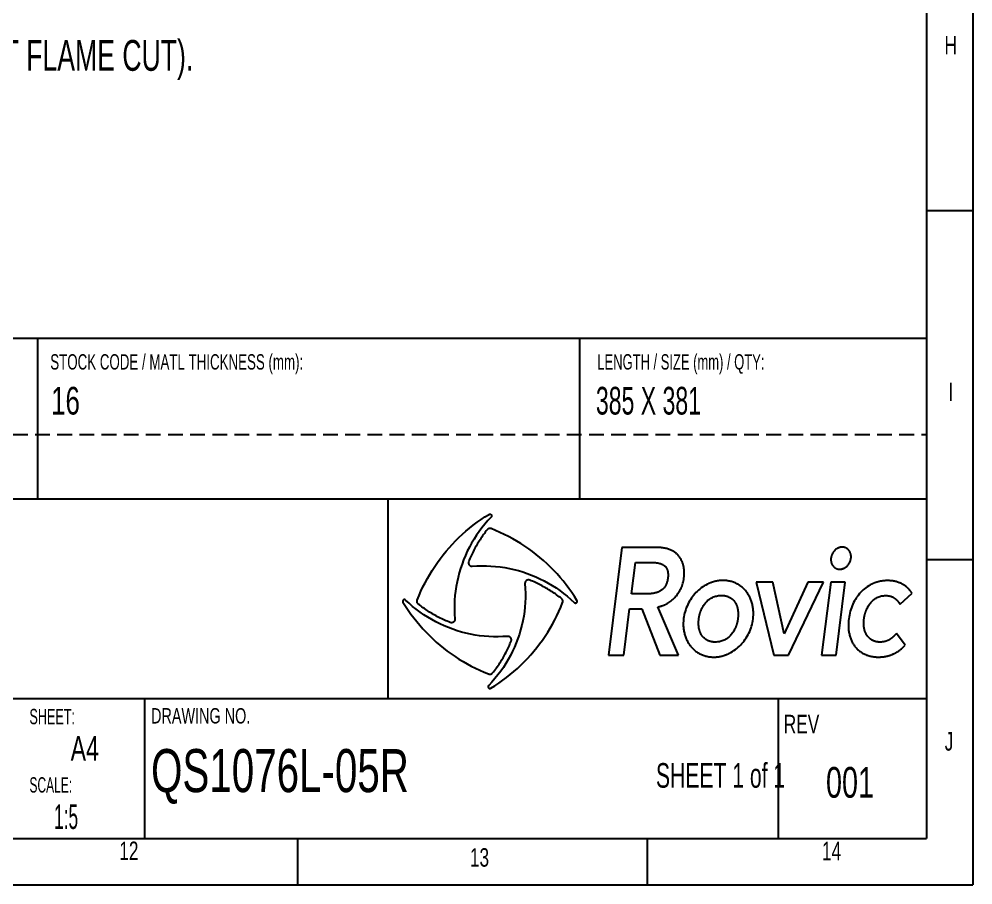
# Model space of a CAD drawing. Extents: x 10 to 2090, y 10 to 1486.
# Drawn here: x 1680.3 to 2090.3, y 10.1 to 382.4 of the extents above; entities that cross this region are included whole.
import ezdxf
from ezdxf.enums import TextEntityAlignment as Align

# ---------------------------------------------------------------- set-up
doc = ezdxf.new("R2010")
doc.units = 0
doc.header["$LTSCALE"] = 5
doc.linetypes.add('HIDDEN', pattern=[1.905, 1.27, -0.635])
doc.layers.get('0').update_dxf_attribs({"linetype": 'CONTINUOUS'})
doc.layers.add('CK_LEVEL_255', color=7, linetype='CONTINUOUS')
doc.layers.add('COMPONENTS', color=7, linetype='CONTINUOUS')

# ---------------------------------------------------------------- blocks, each defined once
blk = doc.blocks.new('BLOCK17')
at = {"layer": 'CK_LEVEL_255'}
for p, q in [((94.33, 60.73), (88.51, 14.34)), ((109.03, 60.73), (94.33, 60.73)), ((188.97, 60.86), (188.87, 60.86)), ((98.38, 40.76), (100.08, 54.29)), ((100.08, 54.29), (106.81, 54.29)), ((192.76, 55.96), (192.76, 56.04)), ((159.11, 45.75), (152.07, 45.75)), ((152.07, 45.75), (159.55, 14.34)), ((164.06, 23.63), (159.11, 45.75)), ((174.24, 45.75), (164.06, 23.63)), ((165.96, 14.34), (180.9, 45.75)), ((180.9, 45.75), (174.24, 45.75)), ((184.06, 45.75), (180.12, 14.34)), ((190.27, 45.75), (184.06, 45.75)), ((186.33, 14.34), (190.27, 45.75)), ((213.84, 36.36), (219.01, 41.04)), ((219.01, 41.04), (218.69, 41.5)), ((104.98, 40.76), (98.38, 40.76)), ((138.07, 40.02), (138.19, 40.01)), ((95.07, 14.34), (97.57, 34.31)), ((97.57, 34.31), (102.86, 34.31)), ((102.86, 34.31), (110.64, 14.34)), ((118.67, 14.34), (109.73, 35.13)), ((213.5, 36.84), (213.84, 36.36)), ((127.37, 29.99), (127.37, 30.01)), ((144.14, 30.09), (144.09, 29.72)), ((208.91, 20.85), (208.84, 20.81)), ((212.28, 23.71), (211.85, 23.23)), ((216.09, 18.75), (212.28, 23.71)), ((133.46, 20.06), (133.32, 20.08)), ((215.78, 18.42), (216.09, 18.75)), ((88.51, 14.34), (95.07, 14.34)), ((110.64, 14.34), (118.67, 14.34)), ((159.55, 14.34), (165.96, 14.34)), ((180.12, 14.34), (186.33, 14.34))]:
    blk.add_line(p, q, dxfattribs=at)
for points in [[(22.4, 29.27), (22.36, 29.17), (22.31, 29.08), (22.26, 29), (22.2, 28.92), (22.14, 28.84), (22.07, 28.77), (22, 28.7), (21.93, 28.64), (21.85, 28.58), (21.77, 28.53), (21.68, 28.49), (21.6, 28.45), (21.51, 28.41), (21.42, 28.38), (21.32, 28.36), (21.23, 28.34), (21.13, 28.33), (21.04, 28.32), (20.94, 28.33), (20.84, 28.33), (20.74, 28.35), (20.64, 28.37), (20.55, 28.4), (20.45, 28.43), (19.84, 28.68), (19.23, 28.94), (18.62, 29.2), (18.02, 29.47), (17.42, 29.75), (16.82, 30.04), (16.23, 30.33), (15.64, 30.63), (15.06, 30.94), (14.47, 31.25), (13.9, 31.57), (13.32, 31.9), (12.76, 32.24), (12.19, 32.58), (11.63, 32.93), (11.07, 33.28), (10.52, 33.65), (9.97, 34.02), (9.43, 34.39), (8.89, 34.78), (8.36, 35.17), (7.83, 35.56), (7.3, 35.97), (6.78, 36.38), (6.72, 36.43), (6.66, 36.48), (6.61, 36.54), (6.56, 36.6), (6.51, 36.66), (6.46, 36.73), (6.42, 36.8), (6.38, 36.87), (6.35, 36.94), (6.32, 37.01), (6.29, 37.08), (6.27, 37.16), (6.25, 37.23), (6.24, 37.31), (6.23, 37.39), (6.22, 37.47), (6.22, 37.54), (6.22, 37.62), (6.23, 37.7), (6.24, 37.78), (6.25, 37.86), (6.27, 37.94), (6.3, 38.01), (6.32, 38.09), (7.09, 40), (7.91, 41.87), (8.78, 43.73), (9.7, 45.55), (10.67, 47.35), (11.68, 49.11), (12.75, 50.85), (13.85, 52.56), (15, 54.23), (16.2, 55.87), (17.44, 57.48), (18.72, 59.05), (20.04, 60.59), (21.41, 62.09), (22.81, 63.56), (24.26, 64.99), (25.75, 66.37), (27.27, 67.72), (28.83, 69.03), (30.43, 70.3), (32.06, 71.52), (33.73, 72.71), (35.44, 73.84), (37.18, 74.94)], [(37.18, 74.94), (37.21, 74.96), (37.25, 74.98), (37.29, 74.99), (37.33, 75.01), (37.37, 75.02), (37.41, 75.03), (37.45, 75.04), (37.49, 75.04), (37.53, 75.05), (37.57, 75.05), (37.61, 75.05), (37.65, 75.04), (37.69, 75.04), (37.73, 75.03), (37.77, 75.02), (37.81, 75.01), (37.85, 74.99), (37.88, 74.98), (37.92, 74.96), (37.96, 74.94), (37.99, 74.92), (38.03, 74.89), (38.06, 74.87), (38.09, 74.84), (38.13, 74.8), (38.16, 74.76), (38.19, 74.72), (38.21, 74.68), (38.24, 74.64), (38.26, 74.59), (38.28, 74.55), (38.29, 74.5), (38.3, 74.45), (38.31, 74.41), (38.32, 74.36), (38.32, 74.31), (38.32, 74.26), (38.31, 74.21), (38.31, 74.17), (38.3, 74.12), (38.28, 74.07), (38.27, 74.03), (38.25, 73.98), (38.23, 73.94), (38.2, 73.9), (38.17, 73.85), (38.14, 73.81), (38.11, 73.78), (36.73, 72.29), (35.4, 70.77), (34.14, 69.21), (32.94, 67.6), (31.8, 65.96), (30.72, 64.28), (29.7, 62.57), (28.74, 60.82), (27.85, 59.05), (27.02, 57.24), (26.26, 55.41), (25.56, 53.55), (24.93, 51.67), (24.36, 49.77), (23.86, 47.85), (23.43, 45.91), (23.07, 43.95), (22.78, 41.98), (22.55, 40), (22.4, 38), (22.32, 36), (22.3, 33.99), (22.37, 31.97), (22.5, 29.95), (22.5, 29.92), (22.5, 29.89), (22.51, 29.86), (22.51, 29.83), (22.51, 29.81), (22.5, 29.78), (22.5, 29.75), (22.5, 29.72), (22.5, 29.69), (22.5, 29.66), (22.49, 29.63), (22.49, 29.6), (22.48, 29.57), (22.48, 29.55), (22.47, 29.52), (22.47, 29.49), (22.46, 29.46), (22.45, 29.43), (22.45, 29.41), (22.44, 29.38), (22.43, 29.35), (22.42, 29.32), (22.41, 29.3), (22.4, 29.27)], [(74.96, 37.94), (73.87, 39.68), (72.73, 41.38), (71.55, 43.05), (70.32, 44.69), (69.05, 46.29), (67.74, 47.85), (66.4, 49.37), (65.01, 50.86), (63.58, 52.3), (62.11, 53.71), (60.61, 55.07), (59.07, 56.4), (57.5, 57.68), (55.89, 58.92), (54.25, 60.11), (52.58, 61.26), (50.87, 62.37), (49.13, 63.43), (47.37, 64.44), (45.57, 65.41), (43.75, 66.33), (41.89, 67.2), (40.02, 68.02), (38.11, 68.79), (38.04, 68.82), (37.96, 68.84), (37.88, 68.86), (37.8, 68.88), (37.72, 68.89), (37.64, 68.89), (37.56, 68.89), (37.49, 68.89), (37.41, 68.89), (37.33, 68.88), (37.25, 68.86), (37.18, 68.84), (37.1, 68.82), (37.03, 68.79), (36.96, 68.76), (36.89, 68.73), (36.82, 68.69), (36.75, 68.65), (36.69, 68.61), (36.62, 68.56), (36.56, 68.51), (36.5, 68.45), (36.45, 68.39), (36.4, 68.33), (35.99, 67.81), (35.58, 67.29), (35.19, 66.76), (34.8, 66.22), (34.41, 65.68), (34.04, 65.14), (33.67, 64.59), (33.3, 64.04), (32.95, 63.48), (32.6, 62.92), (32.26, 62.36), (31.92, 61.79), (31.59, 61.22), (31.27, 60.64), (30.96, 60.06), (30.65, 59.48), (30.35, 58.89), (30.06, 58.29), (29.77, 57.7), (29.49, 57.1), (29.22, 56.5), (28.96, 55.89), (28.7, 55.28), (28.45, 54.67), (28.42, 54.57), (28.39, 54.47), (28.37, 54.37), (28.35, 54.28), (28.35, 54.18), (28.34, 54.08), (28.35, 53.98), (28.36, 53.89), (28.38, 53.79), (28.4, 53.7), (28.43, 53.61), (28.47, 53.52), (28.51, 53.43), (28.55, 53.35), (28.61, 53.27), (28.66, 53.19), (28.72, 53.11), (28.79, 53.04), (28.86, 52.98), (28.94, 52.91), (29.02, 52.86), (29.11, 52.8), (29.19, 52.76), (29.29, 52.72)], [(111.53, 60.58), (111.43, 60.59), (111.34, 60.6), (111.24, 60.62), (111.13, 60.63), (111.03, 60.64), (110.93, 60.65), (110.83, 60.65), (110.73, 60.66), (110.62, 60.67), (110.52, 60.68), (110.42, 60.69), (110.31, 60.69), (110.21, 60.7), (110.1, 60.7), (110, 60.71), (109.89, 60.71), (109.78, 60.72), (109.68, 60.72), (109.57, 60.72), (109.46, 60.72), (109.36, 60.73), (109.25, 60.73), (109.14, 60.73), (109.03, 60.73)], [(119.09, 56.61), (118.88, 56.88), (118.66, 57.14), (118.44, 57.4), (118.2, 57.64), (117.96, 57.88), (117.7, 58.1), (117.44, 58.32), (117.16, 58.53), (116.88, 58.73), (116.59, 58.91), (116.29, 59.09), (115.98, 59.26), (115.66, 59.43), (115.33, 59.58), (114.99, 59.72), (114.64, 59.85), (114.28, 59.98), (113.92, 60.09), (113.54, 60.2), (113.16, 60.29), (112.77, 60.38), (112.36, 60.46), (111.95, 60.52), (111.53, 60.58)], [(187.06, 60.37), (186.87, 60.27), (186.69, 60.16), (186.51, 60.04), (186.33, 59.91), (186.16, 59.77), (185.99, 59.63), (185.83, 59.48), (185.68, 59.32), (185.53, 59.16), (185.39, 58.99), (185.25, 58.81), (185.12, 58.63), (185, 58.45), (184.88, 58.26), (184.78, 58.06), (184.67, 57.86), (184.58, 57.66), (184.5, 57.45), (184.42, 57.25), (184.35, 57.03), (184.29, 56.82), (184.24, 56.6), (184.2, 56.39), (184.17, 56.17)], [(187.99, 60.73), (187.95, 60.72), (187.91, 60.71), (187.87, 60.7), (187.83, 60.68), (187.79, 60.67), (187.76, 60.66), (187.72, 60.65), (187.68, 60.63), (187.64, 60.62), (187.6, 60.61), (187.56, 60.59), (187.52, 60.58), (187.48, 60.56), (187.45, 60.55), (187.41, 60.53), (187.37, 60.52), (187.33, 60.5), (187.29, 60.48), (187.25, 60.47), (187.22, 60.45), (187.18, 60.43), (187.14, 60.41), (187.1, 60.39), (187.06, 60.37)], [(188.87, 60.86), (188.84, 60.86), (188.8, 60.85), (188.76, 60.85), (188.73, 60.85), (188.69, 60.85), (188.65, 60.84), (188.62, 60.84), (188.58, 60.84), (188.54, 60.83), (188.5, 60.83), (188.47, 60.82), (188.43, 60.82), (188.39, 60.81), (188.36, 60.81), (188.32, 60.8), (188.28, 60.79), (188.25, 60.79), (188.21, 60.78), (188.17, 60.77), (188.14, 60.76), (188.1, 60.76), (188.06, 60.75), (188.03, 60.74), (187.99, 60.73)], [(189.46, 60.83), (189.44, 60.83), (189.42, 60.83), (189.4, 60.84), (189.38, 60.84), (189.36, 60.84), (189.34, 60.84), (189.32, 60.84), (189.3, 60.85), (189.28, 60.85), (189.26, 60.85), (189.24, 60.85), (189.22, 60.85), (189.2, 60.85), (189.18, 60.85), (189.16, 60.85), (189.14, 60.86), (189.12, 60.86), (189.1, 60.86), (189.08, 60.86), (189.06, 60.86), (189.04, 60.86), (189.02, 60.86), (188.99, 60.86), (188.97, 60.86)], [(191.88, 59.45), (191.8, 59.54), (191.72, 59.64), (191.64, 59.72), (191.55, 59.81), (191.47, 59.89), (191.38, 59.97), (191.28, 60.05), (191.19, 60.12), (191.09, 60.19), (191, 60.26), (190.9, 60.32), (190.79, 60.38), (190.69, 60.44), (190.59, 60.49), (190.48, 60.54), (190.37, 60.59), (190.26, 60.63), (190.15, 60.67), (190.04, 60.71), (189.92, 60.74), (189.81, 60.77), (189.69, 60.79), (189.58, 60.81), (189.46, 60.83)], [(192.8, 56.67), (192.8, 56.8), (192.8, 56.93), (192.79, 57.06), (192.78, 57.19), (192.76, 57.31), (192.74, 57.44), (192.72, 57.56), (192.7, 57.69), (192.67, 57.81), (192.64, 57.93), (192.6, 58.05), (192.57, 58.17), (192.52, 58.28), (192.48, 58.4), (192.43, 58.51), (192.38, 58.62), (192.33, 58.73), (192.27, 58.84), (192.22, 58.95), (192.15, 59.05), (192.09, 59.16), (192.02, 59.26), (191.95, 59.35), (191.88, 59.45)], [(106.81, 54.29), (107.12, 54.29), (107.43, 54.28), (107.72, 54.27), (108.01, 54.25), (108.29, 54.24), (108.56, 54.21), (108.83, 54.18), (109.09, 54.15), (109.34, 54.12), (109.59, 54.07), (109.82, 54.03), (110.06, 53.98), (110.28, 53.93), (110.5, 53.87), (110.71, 53.81), (110.91, 53.74), (111.11, 53.67), (111.3, 53.59), (111.49, 53.51), (111.66, 53.43), (111.83, 53.34), (112, 53.24), (112.16, 53.14), (112.31, 53.04)], [(121.08, 49.71), (121.08, 50.05), (121.07, 50.39), (121.05, 50.73), (121.03, 51.06), (121, 51.38), (120.96, 51.7), (120.91, 52.02), (120.86, 52.33), (120.8, 52.63), (120.74, 52.93), (120.66, 53.23), (120.58, 53.52), (120.5, 53.81), (120.4, 54.09), (120.3, 54.36), (120.19, 54.63), (120.08, 54.9), (119.96, 55.16), (119.83, 55.41), (119.7, 55.66), (119.55, 55.91), (119.41, 56.15), (119.25, 56.38), (119.09, 56.61)], [(184.17, 56.17), (184.16, 56.14), (184.16, 56.11), (184.16, 56.08), (184.16, 56.06), (184.15, 56.03), (184.15, 56), (184.15, 55.97), (184.15, 55.95), (184.14, 55.92), (184.14, 55.89), (184.14, 55.87), (184.14, 55.84), (184.14, 55.81), (184.13, 55.79), (184.13, 55.76), (184.13, 55.73), (184.13, 55.71), (184.13, 55.68), (184.13, 55.66), (184.13, 55.63), (184.13, 55.6), (184.13, 55.58), (184.13, 55.55), (184.13, 55.53)], [(184.13, 55.53), (184.13, 55.4), (184.13, 55.27), (184.14, 55.14), (184.15, 55.02), (184.17, 54.89), (184.19, 54.76), (184.21, 54.64), (184.23, 54.52), (184.26, 54.4), (184.29, 54.27), (184.33, 54.15), (184.37, 54.04), (184.41, 53.92), (184.45, 53.8), (184.5, 53.69), (184.55, 53.58), (184.6, 53.47), (184.66, 53.36), (184.72, 53.25), (184.78, 53.15), (184.84, 53.05), (184.91, 52.95), (184.98, 52.85), (185.05, 52.75)], [(189.87, 51.83), (190.06, 51.93), (190.24, 52.05), (190.42, 52.16), (190.59, 52.29), (190.76, 52.42), (190.93, 52.56), (191.08, 52.71), (191.24, 52.87), (191.38, 53.03), (191.53, 53.19), (191.66, 53.36), (191.79, 53.54), (191.91, 53.72), (192.03, 53.91), (192.13, 54.1), (192.24, 54.29), (192.33, 54.49), (192.41, 54.69), (192.49, 54.9), (192.56, 55.11), (192.62, 55.32), (192.68, 55.53), (192.72, 55.74), (192.76, 55.96)], [(192.76, 56.04), (192.77, 56.06), (192.77, 56.09), (192.77, 56.11), (192.78, 56.14), (192.78, 56.17), (192.78, 56.19), (192.78, 56.22), (192.79, 56.25), (192.79, 56.27), (192.79, 56.3), (192.79, 56.33), (192.79, 56.35), (192.8, 56.38), (192.8, 56.41), (192.8, 56.43), (192.8, 56.46), (192.8, 56.49), (192.8, 56.51), (192.8, 56.54), (192.8, 56.57), (192.8, 56.59), (192.8, 56.62), (192.8, 56.65), (192.8, 56.67)], [(29.29, 52.72), (29.32, 52.71), (29.34, 52.7), (29.37, 52.69), (29.4, 52.68), (29.43, 52.67), (29.45, 52.66), (29.48, 52.65), (29.51, 52.65), (29.54, 52.64), (29.57, 52.64), (29.6, 52.63), (29.62, 52.63), (29.65, 52.62), (29.68, 52.62), (29.71, 52.62), (29.74, 52.61), (29.77, 52.61), (29.8, 52.61), (29.83, 52.61), (29.85, 52.61), (29.88, 52.61), (29.91, 52.61), (29.94, 52.61), (29.97, 52.62), (31.99, 52.75), (34.01, 52.81), (36.02, 52.8), (38.02, 52.72), (40.02, 52.56), (42, 52.34), (43.97, 52.05), (45.93, 51.68), (47.87, 51.25), (49.79, 50.75), (51.69, 50.19), (53.57, 49.55), (55.43, 48.86), (57.26, 48.09), (59.07, 47.26), (60.84, 46.37), (62.59, 45.42), (64.3, 44.4), (65.98, 43.32), (67.62, 42.18), (69.23, 40.97), (70.79, 39.71), (72.32, 38.39), (73.8, 37.01), (73.84, 36.97), (73.87, 36.94), (73.92, 36.91), (73.96, 36.89), (74, 36.87), (74.05, 36.85), (74.09, 36.83), (74.14, 36.82), (74.19, 36.81), (74.24, 36.8), (74.28, 36.8), (74.33, 36.8), (74.38, 36.8), (74.43, 36.81), (74.47, 36.81), (74.52, 36.83), (74.57, 36.84), (74.61, 36.86), (74.66, 36.88), (74.7, 36.9), (74.74, 36.93), (74.78, 36.96), (74.82, 36.99), (74.86, 37.03), (74.89, 37.06), (74.91, 37.09), (74.94, 37.12), (74.96, 37.16), (74.98, 37.19), (75, 37.23), (75.01, 37.27), (75.03, 37.31), (75.04, 37.35), (75.05, 37.38), (75.06, 37.42), (75.06, 37.46), (75.07, 37.5), (75.07, 37.55), (75.07, 37.59), (75.06, 37.63), (75.06, 37.67), (75.05, 37.71), (75.04, 37.75), (75.03, 37.79), (75.01, 37.82), (75, 37.86), (74.98, 37.9), (74.96, 37.94)], [(112.31, 53.04), (112.49, 52.91), (112.67, 52.76), (112.83, 52.61), (112.98, 52.45), (113.13, 52.28), (113.26, 52.11), (113.39, 51.93), (113.5, 51.74), (113.61, 51.54), (113.71, 51.33), (113.79, 51.12), (113.87, 50.9), (113.94, 50.67), (114, 50.43), (114.04, 50.18), (114.08, 49.93), (114.11, 49.66), (114.13, 49.39), (114.14, 49.11), (114.15, 48.83), (114.14, 48.53), (114.12, 48.22), (114.09, 47.91), (114.06, 47.59)], [(120.94, 47.46), (120.95, 47.55), (120.96, 47.65), (120.97, 47.74), (120.98, 47.84), (120.99, 47.94), (121, 48.03), (121.01, 48.13), (121.02, 48.22), (121.03, 48.31), (121.03, 48.41), (121.04, 48.5), (121.05, 48.6), (121.05, 48.69), (121.06, 48.78), (121.06, 48.88), (121.07, 48.97), (121.07, 49.06), (121.08, 49.16), (121.08, 49.25), (121.08, 49.34), (121.08, 49.43), (121.08, 49.52), (121.08, 49.62), (121.08, 49.71)], [(185.05, 52.75), (185.13, 52.66), (185.21, 52.57), (185.29, 52.48), (185.38, 52.39), (185.47, 52.31), (185.56, 52.23), (185.65, 52.15), (185.74, 52.08), (185.84, 52.01), (185.93, 51.94), (186.03, 51.88), (186.14, 51.82), (186.24, 51.76), (186.34, 51.71), (186.45, 51.66), (186.56, 51.61), (186.67, 51.57), (186.78, 51.53), (186.89, 51.5), (187.01, 51.46), (187.12, 51.44), (187.24, 51.41), (187.35, 51.39), (187.47, 51.38)], [(187.47, 51.38), (187.49, 51.37), (187.51, 51.37), (187.53, 51.37), (187.55, 51.37), (187.57, 51.36), (187.58, 51.36), (187.6, 51.36), (187.62, 51.36), (187.64, 51.36), (187.66, 51.36), (187.68, 51.35), (187.7, 51.35), (187.72, 51.35), (187.74, 51.35), (187.76, 51.35), (187.78, 51.35), (187.8, 51.35), (187.82, 51.35), (187.84, 51.35), (187.86, 51.35), (187.89, 51.35), (187.91, 51.35), (187.93, 51.35), (187.95, 51.35)], [(187.96, 51.35), (188, 51.35), (188.04, 51.35), (188.08, 51.35), (188.13, 51.35), (188.17, 51.35), (188.21, 51.36), (188.25, 51.36), (188.29, 51.36), (188.33, 51.37), (188.37, 51.37), (188.41, 51.38), (188.45, 51.38), (188.5, 51.39), (188.54, 51.39), (188.58, 51.4), (188.62, 51.41), (188.66, 51.41), (188.7, 51.42), (188.74, 51.43), (188.78, 51.44), (188.82, 51.45), (188.86, 51.46), (188.9, 51.47), (188.95, 51.48)], [(188.95, 51.48), (188.98, 51.49), (189.02, 51.5), (189.06, 51.51), (189.1, 51.52), (189.14, 51.53), (189.18, 51.54), (189.22, 51.56), (189.25, 51.57), (189.29, 51.58), (189.33, 51.6), (189.37, 51.61), (189.41, 51.63), (189.45, 51.64), (189.49, 51.66), (189.52, 51.67), (189.56, 51.69), (189.6, 51.71), (189.64, 51.72), (189.68, 51.74), (189.72, 51.76), (189.76, 51.78), (189.79, 51.79), (189.83, 51.81), (189.87, 51.83)], [(52.74, 45.83), (52.73, 45.8), (52.72, 45.77), (52.71, 45.74), (52.7, 45.72), (52.69, 45.69), (52.68, 45.66), (52.68, 45.63), (52.67, 45.6), (52.66, 45.58), (52.66, 45.55), (52.65, 45.52), (52.65, 45.49), (52.64, 45.46), (52.64, 45.43), (52.64, 45.41), (52.63, 45.38), (52.63, 45.35), (52.63, 45.32), (52.63, 45.29), (52.63, 45.26), (52.63, 45.23), (52.63, 45.2), (52.63, 45.17), (52.64, 45.14), (52.77, 43.12), (52.83, 41.11), (52.82, 39.1), (52.74, 37.09), (52.58, 35.1), (52.36, 33.11), (52.07, 31.14), (51.7, 29.19), (51.27, 27.25), (50.77, 25.32), (50.21, 23.42), (49.58, 21.54), (48.88, 19.69), (48.11, 17.85), (47.29, 16.05), (46.39, 14.27), (45.44, 12.53), (44.42, 10.82), (43.34, 9.14), (42.2, 7.49), (40.99, 5.89), (39.73, 4.32), (38.41, 2.8), (37.03, 1.32), (36.99, 1.28), (36.96, 1.24), (36.93, 1.2), (36.91, 1.16), (36.89, 1.11), (36.87, 1.07), (36.85, 1.02), (36.84, 0.98), (36.83, 0.93), (36.82, 0.88), (36.82, 0.83), (36.82, 0.78), (36.82, 0.74), (36.83, 0.69), (36.83, 0.64), (36.85, 0.59), (36.86, 0.55), (36.88, 0.5), (36.9, 0.46), (36.92, 0.42), (36.95, 0.37), (36.98, 0.33), (37.01, 0.29), (37.05, 0.26), (37.08, 0.23), (37.11, 0.2), (37.14, 0.18), (37.18, 0.16), (37.22, 0.14), (37.25, 0.12), (37.29, 0.1), (37.33, 0.09), (37.37, 0.07), (37.41, 0.07), (37.45, 0.06), (37.49, 0.05), (37.53, 0.05), (37.57, 0.05), (37.61, 0.05), (37.65, 0.05), (37.69, 0.06), (37.73, 0.06), (37.77, 0.07), (37.81, 0.09), (37.85, 0.1), (37.88, 0.12), (37.92, 0.14), (37.96, 0.16)], [(37.96, 0.16), (39.7, 1.25), (41.4, 2.39), (43.07, 3.57), (44.71, 4.8), (46.31, 6.06), (47.87, 7.37), (49.39, 8.72), (50.88, 10.11), (52.32, 11.54), (53.73, 13), (55.09, 14.5), (56.42, 16.04), (57.7, 17.62), (58.94, 19.22), (60.13, 20.86), (61.28, 22.54), (62.39, 24.24), (63.45, 25.98), (64.47, 27.75), (65.43, 29.54), (66.35, 31.37), (67.22, 33.22), (68.04, 35.1), (68.81, 37), (68.84, 37.08), (68.86, 37.16), (68.88, 37.24), (68.9, 37.31), (68.91, 37.39), (68.91, 37.47), (68.92, 37.55), (68.91, 37.63), (68.91, 37.71), (68.9, 37.78), (68.88, 37.86), (68.86, 37.94), (68.84, 38.01), (68.82, 38.09), (68.79, 38.16), (68.75, 38.23), (68.71, 38.3), (68.67, 38.36), (68.63, 38.43), (68.58, 38.49), (68.53, 38.55), (68.47, 38.61), (68.41, 38.67), (68.35, 38.72), (67.83, 39.13), (67.31, 39.53), (66.78, 39.93), (66.24, 40.32), (65.7, 40.7), (65.16, 41.08), (64.61, 41.45), (64.06, 41.81), (63.51, 42.17), (62.95, 42.52), (62.38, 42.86), (61.81, 43.2), (61.24, 43.52), (60.66, 43.84), (60.08, 44.16), (59.5, 44.47), (58.91, 44.77), (58.32, 45.06), (57.72, 45.34), (57.12, 45.62), (56.52, 45.89), (55.91, 46.16), (55.3, 46.41), (54.69, 46.66), (54.59, 46.7), (54.49, 46.73), (54.39, 46.75), (54.3, 46.76), (54.2, 46.77), (54.1, 46.77), (54, 46.77), (53.91, 46.75), (53.81, 46.74), (53.72, 46.71), (53.63, 46.68), (53.54, 46.65), (53.45, 46.61), (53.37, 46.56), (53.29, 46.51), (53.21, 46.45), (53.13, 46.39), (53.06, 46.32), (53, 46.25), (52.93, 46.18), (52.88, 46.1), (52.83, 46.01), (52.78, 45.92), (52.74, 45.83)], [(114.06, 47.59), (114.01, 47.26), (113.96, 46.94), (113.9, 46.63), (113.83, 46.33), (113.75, 46.04), (113.67, 45.76), (113.58, 45.48), (113.48, 45.21), (113.38, 44.95), (113.26, 44.7), (113.14, 44.46), (113.01, 44.22), (112.88, 44), (112.73, 43.78), (112.58, 43.57), (112.42, 43.36), (112.25, 43.17), (112.07, 42.98), (111.89, 42.8), (111.7, 42.63), (111.5, 42.47), (111.29, 42.31), (111.07, 42.16), (110.85, 42.02)], [(114.03, 36.76), (114.49, 37.05), (114.94, 37.35), (115.37, 37.68), (115.79, 38.02), (116.2, 38.38), (116.6, 38.75), (116.98, 39.15), (117.35, 39.55), (117.7, 39.97), (118.04, 40.4), (118.36, 40.85), (118.67, 41.3), (118.96, 41.77), (119.24, 42.25), (119.49, 42.74), (119.73, 43.24), (119.95, 43.74), (120.15, 44.25), (120.33, 44.77), (120.5, 45.3), (120.64, 45.83), (120.76, 46.37), (120.86, 46.91), (120.94, 47.46)], [(134.29, 46.09), (134.15, 46.06), (134.01, 46.02), (133.87, 45.99), (133.74, 45.95), (133.6, 45.91), (133.46, 45.87), (133.32, 45.82), (133.19, 45.78), (133.05, 45.73), (132.91, 45.69), (132.78, 45.64), (132.64, 45.59), (132.51, 45.54), (132.37, 45.49), (132.24, 45.43), (132.1, 45.38), (131.97, 45.32), (131.84, 45.27), (131.7, 45.21), (131.57, 45.15), (131.44, 45.09), (131.31, 45.03), (131.17, 44.96), (131.04, 44.9)], [(137.73, 46.52), (137.59, 46.52), (137.45, 46.51), (137.3, 46.51), (137.16, 46.5), (137.01, 46.5), (136.87, 46.49), (136.73, 46.48), (136.58, 46.47), (136.44, 46.46), (136.29, 46.44), (136.15, 46.43), (136.01, 46.41), (135.86, 46.39), (135.72, 46.37), (135.57, 46.35), (135.43, 46.33), (135.29, 46.3), (135.14, 46.28), (135, 46.25), (134.86, 46.22), (134.71, 46.19), (134.57, 46.16), (134.43, 46.13), (134.29, 46.09)], [(139.47, 46.41), (139.4, 46.42), (139.33, 46.43), (139.26, 46.44), (139.19, 46.44), (139.11, 46.45), (139.04, 46.46), (138.97, 46.46), (138.9, 46.47), (138.83, 46.48), (138.76, 46.48), (138.69, 46.49), (138.61, 46.49), (138.54, 46.5), (138.47, 46.5), (138.4, 46.5), (138.32, 46.51), (138.25, 46.51), (138.18, 46.51), (138.1, 46.51), (138.03, 46.51), (137.96, 46.52), (137.88, 46.52), (137.81, 46.52), (137.73, 46.52)], [(147.69, 41.81), (147.43, 42.13), (147.16, 42.44), (146.88, 42.73), (146.59, 43.02), (146.3, 43.3), (146, 43.56), (145.69, 43.82), (145.37, 44.06), (145.05, 44.3), (144.72, 44.52), (144.38, 44.73), (144.04, 44.93), (143.69, 45.12), (143.34, 45.29), (142.98, 45.46), (142.61, 45.61), (142.23, 45.75), (141.85, 45.88), (141.47, 46), (141.08, 46.11), (140.68, 46.2), (140.28, 46.28), (139.88, 46.35), (139.47, 46.41)], [(204.94, 46.05), (204.8, 46.02), (204.66, 45.99), (204.53, 45.95), (204.39, 45.92), (204.25, 45.88), (204.11, 45.84), (203.97, 45.8), (203.83, 45.76), (203.7, 45.71), (203.56, 45.67), (203.42, 45.62), (203.29, 45.58), (203.15, 45.53), (203.02, 45.48), (202.88, 45.43), (202.75, 45.38), (202.61, 45.32), (202.48, 45.27), (202.34, 45.21), (202.21, 45.15), (202.08, 45.1), (201.95, 45.04), (201.82, 44.97), (201.69, 44.91)], [(208.49, 46.45), (208.34, 46.45), (208.19, 46.45), (208.04, 46.45), (207.89, 46.44), (207.74, 46.44), (207.59, 46.43), (207.44, 46.42), (207.29, 46.41), (207.14, 46.4), (206.99, 46.38), (206.84, 46.37), (206.7, 46.35), (206.55, 46.33), (206.4, 46.32), (206.25, 46.3), (206.11, 46.27), (205.96, 46.25), (205.81, 46.23), (205.67, 46.2), (205.52, 46.18), (205.38, 46.15), (205.23, 46.12), (205.09, 46.09), (204.94, 46.05)], [(216.44, 43.88), (216.17, 44.09), (215.89, 44.29), (215.61, 44.48), (215.32, 44.66), (215.02, 44.83), (214.73, 44.99), (214.42, 45.15), (214.11, 45.3), (213.79, 45.44), (213.47, 45.56), (213.15, 45.69), (212.81, 45.8), (212.48, 45.9), (212.14, 46), (211.79, 46.08), (211.44, 46.16), (211.09, 46.23), (210.73, 46.29), (210.36, 46.34), (210, 46.38), (209.63, 46.41), (209.25, 46.43), (208.87, 46.45), (208.49, 46.45)], [(110.85, 42.02), (110.67, 41.92), (110.48, 41.82), (110.29, 41.72), (110.1, 41.63), (109.89, 41.55), (109.69, 41.47), (109.47, 41.39), (109.26, 41.32), (109.03, 41.25), (108.8, 41.18), (108.57, 41.13), (108.33, 41.07), (108.08, 41.02), (107.83, 40.97), (107.57, 40.93), (107.31, 40.9), (107.04, 40.86), (106.76, 40.83), (106.48, 40.81), (106.19, 40.79), (105.9, 40.78), (105.6, 40.77), (105.29, 40.76), (104.98, 40.76)], [(131.04, 44.9), (130.36, 44.54), (129.7, 44.16), (129.06, 43.74), (128.43, 43.3), (127.83, 42.83), (127.24, 42.33), (126.67, 41.81), (126.13, 41.27), (125.61, 40.7), (125.11, 40.11), (124.63, 39.5), (124.17, 38.87), (123.74, 38.23), (123.34, 37.56), (122.96, 36.88), (122.61, 36.18), (122.29, 35.46), (121.99, 34.73), (121.72, 33.99), (121.48, 33.23), (121.27, 32.47), (121.09, 31.69), (120.94, 30.91), (120.83, 30.11)], [(150.83, 32.3), (150.82, 32.75), (150.81, 33.2), (150.78, 33.64), (150.74, 34.08), (150.69, 34.52), (150.62, 34.95), (150.55, 35.38), (150.47, 35.8), (150.37, 36.22), (150.26, 36.64), (150.15, 37.05), (150.02, 37.46), (149.88, 37.86), (149.73, 38.25), (149.57, 38.64), (149.41, 39.02), (149.23, 39.39), (149.04, 39.76), (148.84, 40.12), (148.63, 40.47), (148.41, 40.82), (148.18, 41.16), (147.94, 41.49), (147.69, 41.81)], [(201.69, 44.91), (201.03, 44.58), (200.39, 44.21), (199.77, 43.81), (199.16, 43.39), (198.58, 42.93), (198.01, 42.45), (197.47, 41.94), (196.94, 41.41), (196.44, 40.85), (195.96, 40.26), (195.5, 39.66), (195.06, 39.03), (194.65, 38.37), (194.26, 37.7), (193.9, 37.01), (193.56, 36.3), (193.25, 35.56), (192.96, 34.81), (192.7, 34.05), (192.46, 33.26), (192.26, 32.47), (192.08, 31.65), (191.93, 30.82), (191.81, 29.98)], [(217.66, 42.76), (217.61, 42.81), (217.57, 42.86), (217.52, 42.91), (217.47, 42.96), (217.42, 43.01), (217.37, 43.06), (217.32, 43.11), (217.27, 43.15), (217.22, 43.2), (217.17, 43.25), (217.12, 43.3), (217.07, 43.34), (217.02, 43.39), (216.97, 43.44), (216.92, 43.48), (216.86, 43.53), (216.81, 43.57), (216.76, 43.62), (216.7, 43.66), (216.65, 43.71), (216.6, 43.75), (216.54, 43.8), (216.49, 43.84), (216.44, 43.88)], [(218.69, 41.5), (218.65, 41.56), (218.61, 41.61), (218.57, 41.67), (218.53, 41.72), (218.49, 41.78), (218.45, 41.83), (218.41, 41.88), (218.37, 41.94), (218.33, 41.99), (218.28, 42.05), (218.24, 42.1), (218.2, 42.15), (218.15, 42.2), (218.11, 42.26), (218.07, 42.31), (218.02, 42.36), (217.98, 42.41), (217.93, 42.46), (217.89, 42.51), (217.84, 42.56), (217.8, 42.61), (217.75, 42.66), (217.71, 42.71), (217.66, 42.76)], [(45.17, 22.48), (43.14, 22.35), (41.13, 22.28), (39.12, 22.3), (37.11, 22.38), (35.12, 22.53), (33.13, 22.76), (31.16, 23.05), (29.21, 23.41), (27.27, 23.84), (25.35, 24.34), (23.44, 24.91), (21.56, 25.54), (19.71, 26.24), (17.87, 27), (16.07, 27.83), (14.29, 28.72), (12.55, 29.68), (10.84, 30.7), (9.16, 31.78), (7.52, 32.92), (5.91, 34.12), (4.34, 35.38), (2.82, 36.71), (1.34, 38.09), (1.3, 38.12), (1.26, 38.15), (1.22, 38.18), (1.18, 38.21), (1.13, 38.23), (1.09, 38.25), (1.04, 38.26), (1, 38.28), (0.95, 38.29), (0.9, 38.29), (0.85, 38.3), (0.81, 38.3), (0.76, 38.29), (0.71, 38.29), (0.66, 38.28), (0.62, 38.27), (0.57, 38.26), (0.52, 38.24), (0.48, 38.22), (0.44, 38.19), (0.39, 38.17), (0.35, 38.14), (0.32, 38.1), (0.28, 38.07), (0.25, 38.04), (0.22, 38), (0.2, 37.97), (0.18, 37.94), (0.16, 37.9), (0.14, 37.86), (0.12, 37.83), (0.11, 37.79), (0.1, 37.75), (0.09, 37.71), (0.08, 37.67), (0.07, 37.63), (0.07, 37.59), (0.07, 37.55), (0.07, 37.51), (0.07, 37.47), (0.08, 37.43), (0.09, 37.39), (0.09, 37.35), (0.11, 37.31), (0.12, 37.27), (0.14, 37.23), (0.16, 37.19), (0.18, 37.16), (1.27, 35.42), (2.41, 33.71), (3.59, 32.04), (4.82, 30.41), (6.08, 28.81), (7.39, 27.25), (8.74, 25.72), (10.13, 24.24), (11.56, 22.79), (13.02, 21.39), (14.52, 20.02), (16.06, 18.7), (17.64, 17.42), (19.24, 16.18), (20.89, 14.98), (22.56, 13.83), (24.27, 12.72), (26, 11.66), (27.77, 10.65), (29.57, 9.68), (31.39, 8.76), (33.24, 7.89), (35.12, 7.07), (37.02, 6.3)], [(128.69, 34.53), (128.92, 34.96), (129.16, 35.38), (129.41, 35.78), (129.67, 36.16), (129.94, 36.53), (130.23, 36.88), (130.53, 37.22), (130.84, 37.53), (131.16, 37.83), (131.5, 38.12), (131.84, 38.38), (132.19, 38.62), (132.55, 38.85), (132.93, 39.06), (133.31, 39.25), (133.7, 39.42), (134.09, 39.57), (134.5, 39.71), (134.91, 39.82), (135.33, 39.91), (135.76, 39.98), (136.19, 40.04), (136.63, 40.07), (137.08, 40.08)], [(137.08, 40.08), (137.12, 40.08), (137.16, 40.08), (137.21, 40.08), (137.25, 40.08), (137.29, 40.07), (137.33, 40.07), (137.37, 40.07), (137.41, 40.07), (137.46, 40.07), (137.5, 40.07), (137.54, 40.07), (137.58, 40.06), (137.62, 40.06), (137.66, 40.06), (137.7, 40.06), (137.74, 40.05), (137.78, 40.05), (137.83, 40.05), (137.87, 40.04), (137.91, 40.04), (137.95, 40.04), (137.99, 40.03), (138.03, 40.03), (138.07, 40.02)], [(138.19, 40.01), (138.42, 39.98), (138.65, 39.94), (138.88, 39.89), (139.1, 39.84), (139.32, 39.78), (139.53, 39.72), (139.74, 39.64), (139.95, 39.57), (140.15, 39.48), (140.35, 39.39), (140.54, 39.3), (140.74, 39.19), (140.92, 39.08), (141.1, 38.97), (141.28, 38.85), (141.45, 38.72), (141.62, 38.59), (141.78, 38.45), (141.94, 38.31), (142.1, 38.16), (142.25, 38), (142.39, 37.84), (142.53, 37.67), (142.66, 37.5)], [(142.66, 37.5), (142.79, 37.32), (142.92, 37.14), (143.03, 36.95), (143.15, 36.76), (143.25, 36.56), (143.36, 36.35), (143.45, 36.15), (143.54, 35.93), (143.63, 35.72), (143.71, 35.5), (143.79, 35.27), (143.86, 35.04), (143.92, 34.8), (143.98, 34.56), (144.03, 34.32), (144.08, 34.07), (144.12, 33.82), (144.16, 33.57), (144.19, 33.31), (144.22, 33.05), (144.24, 32.78), (144.25, 32.51), (144.26, 32.24), (144.26, 31.96)], [(199.54, 34.13), (199.75, 34.59), (199.98, 35.03), (200.22, 35.46), (200.47, 35.87), (200.74, 36.26), (201.01, 36.63), (201.3, 36.98), (201.6, 37.32), (201.91, 37.64), (202.23, 37.93), (202.56, 38.21), (202.9, 38.47), (203.25, 38.71), (203.61, 38.94), (203.97, 39.14), (204.35, 39.32), (204.73, 39.48), (205.12, 39.62), (205.52, 39.74), (205.92, 39.84), (206.34, 39.91), (206.75, 39.97), (207.18, 40), (207.61, 40.01)], [(207.61, 40.01), (207.77, 40.01), (207.93, 40.01), (208.09, 40), (208.25, 39.99), (208.4, 39.98), (208.56, 39.96), (208.71, 39.95), (208.86, 39.93), (209, 39.9), (209.15, 39.88), (209.29, 39.85), (209.43, 39.82), (209.57, 39.78), (209.71, 39.75), (209.84, 39.71), (209.97, 39.66), (210.11, 39.62), (210.24, 39.57), (210.36, 39.52), (210.49, 39.47), (210.62, 39.41), (210.74, 39.35), (210.86, 39.29), (210.98, 39.22)], [(210.98, 39.22), (211.09, 39.16), (211.21, 39.09), (211.32, 39.02), (211.43, 38.95), (211.54, 38.87), (211.64, 38.8), (211.75, 38.71), (211.86, 38.63), (211.97, 38.54), (212.07, 38.45), (212.18, 38.36), (212.28, 38.26), (212.39, 38.16), (212.49, 38.05), (212.59, 37.95), (212.7, 37.84), (212.8, 37.72), (212.9, 37.61), (213, 37.49), (213.1, 37.37), (213.2, 37.24), (213.3, 37.11), (213.4, 36.98), (213.5, 36.84)], [(109.73, 35.13), (109.81, 35.15), (109.89, 35.16), (109.97, 35.18), (110.06, 35.2), (110.14, 35.21), (110.22, 35.23), (110.3, 35.25), (110.39, 35.27), (110.47, 35.29), (110.55, 35.31), (110.63, 35.33), (110.71, 35.35), (110.79, 35.37), (110.87, 35.39), (110.95, 35.42), (111.03, 35.44), (111.11, 35.46), (111.19, 35.49), (111.27, 35.51), (111.35, 35.54), (111.43, 35.56), (111.51, 35.59), (111.59, 35.62), (111.67, 35.65)], [(111.67, 35.65), (111.77, 35.68), (111.87, 35.72), (111.97, 35.76), (112.08, 35.8), (112.18, 35.84), (112.28, 35.88), (112.38, 35.92), (112.48, 35.96), (112.58, 36), (112.67, 36.05), (112.77, 36.09), (112.87, 36.14), (112.97, 36.19), (113.07, 36.23), (113.17, 36.28), (113.26, 36.33), (113.36, 36.38), (113.46, 36.43), (113.56, 36.49), (113.65, 36.54), (113.75, 36.59), (113.84, 36.65), (113.94, 36.7), (114.03, 36.76)], [(127.87, 32.39), (127.89, 32.49), (127.92, 32.58), (127.95, 32.67), (127.98, 32.76), (128.01, 32.85), (128.04, 32.95), (128.07, 33.04), (128.1, 33.13), (128.14, 33.22), (128.17, 33.31), (128.2, 33.4), (128.24, 33.49), (128.27, 33.58), (128.31, 33.66), (128.34, 33.75), (128.38, 33.84), (128.42, 33.93), (128.46, 34.02), (128.49, 34.1), (128.53, 34.19), (128.57, 34.27), (128.61, 34.36), (128.65, 34.44), (128.69, 34.53)], [(198.78, 32.02), (198.81, 32.11), (198.84, 32.2), (198.86, 32.29), (198.89, 32.38), (198.92, 32.47), (198.94, 32.57), (198.97, 32.66), (199, 32.75), (199.03, 32.84), (199.06, 32.92), (199.09, 33.01), (199.12, 33.1), (199.16, 33.19), (199.19, 33.28), (199.22, 33.37), (199.25, 33.45), (199.29, 33.54), (199.32, 33.63), (199.36, 33.71), (199.39, 33.8), (199.43, 33.88), (199.46, 33.97), (199.5, 34.05), (199.54, 34.13)], [(120.83, 30.11), (120.82, 30.01), (120.81, 29.92), (120.79, 29.82), (120.78, 29.72), (120.77, 29.62), (120.76, 29.53), (120.76, 29.43), (120.75, 29.33), (120.74, 29.23), (120.73, 29.14), (120.72, 29.04), (120.72, 28.94), (120.71, 28.85), (120.71, 28.75), (120.7, 28.65), (120.7, 28.56), (120.69, 28.46), (120.69, 28.36), (120.69, 28.27), (120.68, 28.17), (120.68, 28.07), (120.68, 27.98), (120.68, 27.88), (120.68, 27.79), (120.69, 27.34), (120.7, 26.9), (120.73, 26.45), (120.77, 26.01), (120.82, 25.58), (120.89, 25.14), (120.96, 24.71), (121.04, 24.29), (121.14, 23.87), (121.25, 23.45), (121.36, 23.04), (121.49, 22.64), (121.63, 22.24), (121.78, 21.85), (121.94, 21.46), (122.11, 21.08), (122.29, 20.7), (122.48, 20.33), (122.68, 19.97), (122.89, 19.62), (123.1, 19.27), (123.33, 18.94), (123.57, 18.61), (123.82, 18.28)], [(127.25, 28.13), (127.25, 28.2), (127.25, 28.28), (127.25, 28.36), (127.25, 28.43), (127.26, 28.51), (127.26, 28.58), (127.26, 28.66), (127.26, 28.74), (127.27, 28.81), (127.27, 28.89), (127.28, 28.97), (127.28, 29.05), (127.29, 29.12), (127.29, 29.2), (127.3, 29.28), (127.3, 29.36), (127.31, 29.44), (127.32, 29.51), (127.33, 29.59), (127.33, 29.67), (127.34, 29.75), (127.35, 29.83), (127.36, 29.91), (127.37, 29.99)], [(127.37, 30.01), (127.39, 30.11), (127.4, 30.21), (127.41, 30.31), (127.43, 30.41), (127.44, 30.52), (127.46, 30.62), (127.48, 30.72), (127.5, 30.82), (127.51, 30.92), (127.53, 31.02), (127.55, 31.12), (127.57, 31.22), (127.59, 31.32), (127.62, 31.42), (127.64, 31.51), (127.66, 31.61), (127.68, 31.71), (127.71, 31.81), (127.73, 31.91), (127.76, 32.01), (127.79, 32.1), (127.81, 32.2), (127.84, 32.3), (127.87, 32.39)], [(140.47, 15.19), (141.15, 15.55), (141.81, 15.94), (142.46, 16.35), (143.08, 16.79), (143.69, 17.26), (144.27, 17.76), (144.84, 18.28), (145.38, 18.82), (145.91, 19.39), (146.41, 19.98), (146.89, 20.59), (147.34, 21.22), (147.77, 21.87), (148.17, 22.53), (148.55, 23.22), (148.9, 23.92), (149.23, 24.63), (149.52, 25.36), (149.79, 26.1), (150.03, 26.86), (150.24, 27.62), (150.42, 28.4), (150.57, 29.19), (150.68, 29.98)], [(144.09, 29.72), (144.08, 29.64), (144.06, 29.55), (144.05, 29.46), (144.04, 29.38), (144.02, 29.29), (144, 29.21), (143.99, 29.12), (143.97, 29.03), (143.96, 28.95), (143.94, 28.86), (143.92, 28.78), (143.9, 28.7), (143.88, 28.61), (143.86, 28.53), (143.84, 28.44), (143.82, 28.36), (143.8, 28.28), (143.78, 28.19), (143.76, 28.11), (143.74, 28.03), (143.72, 27.95), (143.69, 27.86), (143.67, 27.78), (143.65, 27.7)], [(144.26, 31.96), (144.26, 31.89), (144.26, 31.81), (144.26, 31.74), (144.26, 31.66), (144.26, 31.58), (144.26, 31.51), (144.25, 31.43), (144.25, 31.35), (144.25, 31.28), (144.24, 31.2), (144.24, 31.12), (144.23, 31.04), (144.23, 30.97), (144.22, 30.89), (144.22, 30.81), (144.21, 30.73), (144.2, 30.65), (144.2, 30.57), (144.19, 30.49), (144.18, 30.41), (144.17, 30.33), (144.16, 30.25), (144.15, 30.17), (144.14, 30.09)], [(150.68, 29.98), (150.7, 30.08), (150.71, 30.18), (150.72, 30.28), (150.73, 30.37), (150.74, 30.47), (150.75, 30.57), (150.76, 30.67), (150.77, 30.77), (150.77, 30.86), (150.78, 30.96), (150.79, 31.06), (150.79, 31.16), (150.8, 31.25), (150.8, 31.35), (150.81, 31.45), (150.81, 31.54), (150.82, 31.64), (150.82, 31.73), (150.82, 31.83), (150.83, 31.93), (150.83, 32.02), (150.83, 32.11), (150.83, 32.21), (150.83, 32.3)], [(191.81, 29.98), (191.79, 29.87), (191.78, 29.76), (191.77, 29.64), (191.75, 29.53), (191.74, 29.41), (191.73, 29.3), (191.72, 29.19), (191.71, 29.07), (191.7, 28.96), (191.69, 28.85), (191.68, 28.73), (191.68, 28.62), (191.67, 28.51), (191.66, 28.4), (191.66, 28.28), (191.65, 28.17), (191.65, 28.06), (191.64, 27.95), (191.64, 27.84), (191.64, 27.73), (191.64, 27.62), (191.63, 27.51), (191.63, 27.4), (191.63, 27.29)], [(198.23, 28.09), (198.23, 28.15), (198.23, 28.22), (198.23, 28.29), (198.23, 28.36), (198.23, 28.42), (198.23, 28.49), (198.23, 28.56), (198.24, 28.63), (198.24, 28.7), (198.24, 28.77), (198.25, 28.83), (198.25, 28.9), (198.26, 28.97), (198.26, 29.04), (198.27, 29.11), (198.27, 29.18), (198.28, 29.25), (198.29, 29.32), (198.29, 29.39), (198.3, 29.46), (198.31, 29.53), (198.32, 29.61), (198.32, 29.68), (198.33, 29.75)], [(198.33, 29.75), (198.35, 29.85), (198.36, 29.94), (198.37, 30.04), (198.39, 30.14), (198.4, 30.23), (198.42, 30.33), (198.43, 30.42), (198.45, 30.52), (198.47, 30.62), (198.48, 30.71), (198.5, 30.81), (198.52, 30.9), (198.54, 30.99), (198.56, 31.09), (198.58, 31.18), (198.6, 31.28), (198.62, 31.37), (198.64, 31.46), (198.66, 31.56), (198.69, 31.65), (198.71, 31.74), (198.73, 31.83), (198.76, 31.93), (198.78, 32.02)], [(128.85, 22.59), (128.72, 22.77), (128.6, 22.95), (128.48, 23.14), (128.37, 23.34), (128.26, 23.53), (128.16, 23.74), (128.06, 23.94), (127.97, 24.16), (127.88, 24.37), (127.8, 24.6), (127.73, 24.82), (127.66, 25.05), (127.59, 25.29), (127.53, 25.53), (127.48, 25.77), (127.43, 26.02), (127.39, 26.27), (127.35, 26.52), (127.32, 26.78), (127.3, 27.04), (127.28, 27.31), (127.26, 27.58), (127.25, 27.85), (127.25, 28.13)], [(142.82, 25.56), (142.6, 25.13), (142.36, 24.71), (142.11, 24.31), (141.85, 23.93), (141.57, 23.56), (141.28, 23.21), (140.98, 22.87), (140.67, 22.56), (140.35, 22.26), (140.02, 21.98), (139.67, 21.71), (139.32, 21.47), (138.96, 21.24), (138.59, 21.03), (138.21, 20.84), (137.82, 20.67), (137.42, 20.52), (137.01, 20.39), (136.6, 20.27), (136.18, 20.18), (135.75, 20.11), (135.32, 20.06), (134.88, 20.02), (134.43, 20.01)], [(143.65, 27.7), (143.62, 27.61), (143.59, 27.51), (143.56, 27.42), (143.53, 27.33), (143.5, 27.24), (143.47, 27.15), (143.44, 27.06), (143.41, 26.96), (143.38, 26.87), (143.34, 26.78), (143.31, 26.69), (143.28, 26.6), (143.24, 26.52), (143.21, 26.43), (143.17, 26.34), (143.13, 26.25), (143.1, 26.16), (143.06, 26.08), (143.02, 25.99), (142.98, 25.9), (142.94, 25.82), (142.9, 25.73), (142.86, 25.65), (142.82, 25.56)], [(191.63, 27.29), (191.64, 26.83), (191.65, 26.38), (191.68, 25.93), (191.72, 25.49), (191.76, 25.06), (191.82, 24.63), (191.89, 24.2), (191.97, 23.79), (192.06, 23.37), (192.15, 22.97), (192.26, 22.57), (192.38, 22.18), (192.51, 21.79), (192.65, 21.41), (192.8, 21.04), (192.96, 20.67), (193.12, 20.31), (193.3, 19.96), (193.49, 19.62), (193.69, 19.28), (193.89, 18.95), (194.11, 18.63), (194.34, 18.32), (194.57, 18.01)], [(199.82, 22.63), (199.7, 22.82), (199.57, 23), (199.45, 23.19), (199.34, 23.38), (199.23, 23.58), (199.13, 23.79), (199.04, 23.99), (198.94, 24.2), (198.86, 24.42), (198.78, 24.64), (198.7, 24.86), (198.63, 25.09), (198.57, 25.32), (198.51, 25.56), (198.46, 25.8), (198.41, 26.04), (198.37, 26.28), (198.33, 26.53), (198.3, 26.78), (198.27, 27.04), (198.25, 27.3), (198.24, 27.56), (198.23, 27.82), (198.23, 28.09)], [(37.02, 6.3), (37.1, 6.27), (37.18, 6.25), (37.26, 6.23), (37.34, 6.22), (37.41, 6.21), (37.49, 6.2), (37.57, 6.2), (37.65, 6.2), (37.73, 6.21), (37.81, 6.22), (37.88, 6.23), (37.96, 6.25), (38.03, 6.27), (38.11, 6.3), (38.18, 6.33), (38.25, 6.36), (38.32, 6.4), (38.39, 6.44), (38.45, 6.49), (38.51, 6.54), (38.57, 6.59), (38.63, 6.64), (38.69, 6.7), (38.74, 6.76), (39.15, 7.28), (39.55, 7.81), (39.95, 8.34), (40.34, 8.87), (40.72, 9.41), (41.1, 9.95), (41.47, 10.5), (41.83, 11.05), (42.19, 11.61), (42.54, 12.17), (42.88, 12.74), (43.22, 13.3), (43.54, 13.88), (43.87, 14.45), (44.18, 15.03), (44.49, 15.62), (44.79, 16.21), (45.08, 16.8), (45.37, 17.4), (45.64, 18), (45.92, 18.6), (46.18, 19.21), (46.44, 19.82), (46.68, 20.43), (46.72, 20.53), (46.75, 20.62), (46.77, 20.72), (46.78, 20.82), (46.79, 20.92), (46.79, 21.01), (46.79, 21.11), (46.77, 21.21), (46.76, 21.3), (46.73, 21.4), (46.7, 21.49), (46.67, 21.58), (46.63, 21.66), (46.58, 21.75), (46.53, 21.83), (46.47, 21.91), (46.41, 21.98), (46.35, 22.05), (46.27, 22.12), (46.2, 22.18), (46.12, 22.24), (46.03, 22.29), (45.94, 22.34), (45.85, 22.38), (45.82, 22.39), (45.79, 22.4), (45.77, 22.41), (45.74, 22.42), (45.71, 22.43), (45.68, 22.43), (45.65, 22.44), (45.63, 22.45), (45.6, 22.45), (45.57, 22.46), (45.54, 22.46), (45.51, 22.47), (45.48, 22.47), (45.45, 22.48), (45.43, 22.48), (45.4, 22.48), (45.37, 22.48), (45.34, 22.48), (45.31, 22.48), (45.28, 22.48), (45.25, 22.48), (45.22, 22.48), (45.19, 22.48), (45.17, 22.48)], [(133.32, 20.08), (133.09, 20.11), (132.86, 20.15), (132.63, 20.2), (132.41, 20.25), (132.19, 20.31), (131.98, 20.38), (131.77, 20.45), (131.56, 20.52), (131.36, 20.61), (131.16, 20.7), (130.97, 20.79), (130.78, 20.9), (130.59, 21.01), (130.41, 21.12), (130.23, 21.24), (130.06, 21.37), (129.89, 21.5), (129.73, 21.64), (129.57, 21.78), (129.42, 21.93), (129.27, 22.09), (129.12, 22.25), (128.98, 22.42), (128.85, 22.59)], [(204.25, 20.07), (204.02, 20.11), (203.8, 20.15), (203.58, 20.19), (203.36, 20.24), (203.14, 20.3), (202.93, 20.37), (202.73, 20.44), (202.52, 20.52), (202.32, 20.61), (202.13, 20.7), (201.94, 20.8), (201.75, 20.9), (201.56, 21.01), (201.38, 21.13), (201.21, 21.25), (201.04, 21.38), (200.87, 21.52), (200.71, 21.66), (200.55, 21.81), (200.39, 21.96), (200.24, 22.12), (200.1, 22.29), (199.96, 22.46), (199.82, 22.63)], [(208.84, 20.81), (208.7, 20.75), (208.57, 20.69), (208.43, 20.63), (208.29, 20.57), (208.15, 20.51), (208.01, 20.46), (207.87, 20.41), (207.72, 20.37), (207.58, 20.32), (207.43, 20.28), (207.29, 20.25), (207.14, 20.21), (206.99, 20.18), (206.84, 20.15), (206.69, 20.13), (206.53, 20.1), (206.38, 20.08), (206.22, 20.06), (206.06, 20.05), (205.91, 20.04), (205.74, 20.03), (205.58, 20.02), (205.42, 20.02), (205.25, 20.01)], [(211.85, 23.23), (211.73, 23.09), (211.61, 22.96), (211.49, 22.84), (211.37, 22.71), (211.25, 22.59), (211.13, 22.47), (211.01, 22.36), (210.89, 22.25), (210.77, 22.14), (210.65, 22.03), (210.52, 21.93), (210.4, 21.83), (210.28, 21.73), (210.16, 21.64), (210.03, 21.54), (209.91, 21.46), (209.79, 21.37), (209.66, 21.29), (209.54, 21.21), (209.41, 21.13), (209.29, 21.06), (209.16, 20.98), (209.03, 20.91), (208.91, 20.85)], [(123.82, 18.28), (124.08, 17.96), (124.36, 17.66), (124.63, 17.36), (124.92, 17.07), (125.22, 16.79), (125.52, 16.53), (125.83, 16.27), (126.14, 16.03), (126.46, 15.8), (126.79, 15.57), (127.13, 15.36), (127.47, 15.16), (127.82, 14.98), (128.18, 14.8), (128.54, 14.64), (128.91, 14.48), (129.28, 14.34), (129.66, 14.21), (130.04, 14.09), (130.43, 13.99), (130.83, 13.89), (131.23, 13.81), (131.64, 13.74), (132.05, 13.68)], [(134.43, 20.01), (134.39, 20.01), (134.35, 20.01), (134.31, 20.01), (134.27, 20.02), (134.22, 20.02), (134.18, 20.02), (134.14, 20.02), (134.1, 20.02), (134.06, 20.02), (134.02, 20.02), (133.98, 20.02), (133.94, 20.03), (133.9, 20.03), (133.86, 20.03), (133.82, 20.03), (133.78, 20.04), (133.74, 20.04), (133.7, 20.04), (133.66, 20.05), (133.62, 20.05), (133.58, 20.05), (133.54, 20.06), (133.5, 20.06), (133.46, 20.06)], [(194.57, 18.01), (194.82, 17.72), (195.07, 17.43), (195.34, 17.15), (195.61, 16.89), (195.89, 16.63), (196.17, 16.38), (196.47, 16.14), (196.77, 15.91), (197.08, 15.7), (197.4, 15.49), (197.73, 15.29), (198.06, 15.11), (198.4, 14.93), (198.75, 14.76), (199.1, 14.61), (199.47, 14.46), (199.83, 14.33), (200.21, 14.2), (200.59, 14.09), (200.97, 13.99), (201.37, 13.9), (201.77, 13.82), (202.17, 13.75), (202.58, 13.69)], [(205.25, 20.01), (205.21, 20.01), (205.17, 20.01), (205.13, 20.02), (205.08, 20.02), (205.04, 20.02), (205, 20.02), (204.95, 20.02), (204.91, 20.02), (204.87, 20.02), (204.83, 20.02), (204.79, 20.03), (204.74, 20.03), (204.7, 20.03), (204.66, 20.04), (204.62, 20.04), (204.58, 20.04), (204.54, 20.04), (204.49, 20.05), (204.45, 20.05), (204.41, 20.06), (204.37, 20.06), (204.33, 20.07), (204.29, 20.07), (204.25, 20.07)], [(211.4, 15.12), (211.6, 15.22), (211.8, 15.33), (212, 15.44), (212.2, 15.55), (212.39, 15.66), (212.58, 15.78), (212.78, 15.9), (212.97, 16.02), (213.15, 16.15), (213.34, 16.28), (213.53, 16.41), (213.71, 16.55), (213.89, 16.69), (214.07, 16.83), (214.25, 16.97), (214.43, 17.12), (214.6, 17.27), (214.78, 17.43), (214.95, 17.59), (215.12, 17.75), (215.29, 17.91), (215.45, 18.08), (215.62, 18.25), (215.78, 18.42)], [(132.05, 13.68), (132.38, 13.65), (132.7, 13.62), (133.03, 13.6), (133.35, 13.58), (133.68, 13.58), (134.01, 13.58), (134.33, 13.59), (134.65, 13.6), (134.98, 13.63), (135.3, 13.66), (135.62, 13.7), (135.94, 13.74), (136.27, 13.8), (136.59, 13.86), (136.91, 13.92), (137.23, 14)], [(137.23, 14), (137.36, 14.03), (137.5, 14.07), (137.64, 14.11), (137.77, 14.15), (137.91, 14.18), (138.05, 14.23), (138.18, 14.27), (138.32, 14.31), (138.46, 14.36), (138.59, 14.4), (138.73, 14.45), (138.86, 14.5), (139, 14.55), (139.13, 14.6), (139.27, 14.66), (139.4, 14.71), (139.54, 14.77), (139.67, 14.82), (139.81, 14.88), (139.94, 14.94), (140.07, 15), (140.21, 15.07), (140.34, 15.13), (140.47, 15.19)], [(202.58, 13.69), (202.66, 13.68), (202.74, 13.68), (202.82, 13.67), (202.9, 13.66), (202.98, 13.65), (203.06, 13.64), (203.13, 13.64), (203.21, 13.63), (203.29, 13.62), (203.37, 13.62), (203.45, 13.61), (203.53, 13.61), (203.62, 13.6), (203.7, 13.6), (203.78, 13.59), (203.86, 13.59), (203.94, 13.59), (204.02, 13.58), (204.1, 13.58), (204.18, 13.58), (204.26, 13.58), (204.35, 13.58), (204.43, 13.58), (204.51, 13.58)], [(204.53, 13.58), (204.8, 13.58), (205.06, 13.58), (205.32, 13.59), (205.58, 13.61), (205.84, 13.63), (206.1, 13.65), (206.36, 13.67), (206.61, 13.7), (206.86, 13.74), (207.12, 13.77), (207.37, 13.82), (207.62, 13.86), (207.86, 13.91), (208.11, 13.96), (208.35, 14.02), (208.6, 14.08), (208.84, 14.15), (209.08, 14.21), (209.32, 14.29), (209.55, 14.36), (209.79, 14.44), (210.02, 14.53), (210.25, 14.61), (210.48, 14.71)], [(210.48, 14.71), (210.52, 14.72), (210.56, 14.74), (210.6, 14.75), (210.64, 14.77), (210.67, 14.79), (210.71, 14.8), (210.75, 14.82), (210.79, 14.84), (210.83, 14.86), (210.87, 14.87), (210.91, 14.89), (210.95, 14.91), (210.98, 14.92), (211.02, 14.94), (211.06, 14.96), (211.1, 14.98), (211.14, 14.99), (211.18, 15.01), (211.21, 15.03), (211.25, 15.05), (211.29, 15.07), (211.33, 15.09), (211.36, 15.1), (211.4, 15.12)]]:
    blk.add_lwpolyline(points, dxfattribs=at)
for points in [[(187.95, 51.35, 0), (187.95, 51.35, 0), (187.95, 51.35, 0), (187.95, 51.35, 0), (187.95, 51.35, 0), (187.95, 51.35, 0), (187.95, 51.35, 0), (187.95, 51.35, 0), (187.95, 51.35, 0), (187.96, 51.35, 0), (187.96, 51.35, 0), (187.96, 51.35, 0), (187.96, 51.35, 0), (187.96, 51.35, 0), (187.96, 51.35, 0), (187.96, 51.35, 0), (187.96, 51.35, 0), (187.96, 51.35, 0), (187.96, 51.35, 0), (187.96, 51.35, 0), (187.96, 51.35, 0), (187.96, 51.35, 0), (187.96, 51.35, 0), (187.96, 51.35, 0), (187.96, 51.35, 0)], [(208.49, 46.45, 0), (208.49, 46.45, 0), (208.49, 46.45, 0), (208.49, 46.45, 0), (208.49, 46.45, 0), (208.49, 46.45, 0), (208.49, 46.45, 0), (208.49, 46.45, 0), (208.49, 46.45, 0), (208.49, 46.45, 0), (208.49, 46.45, 0), (208.49, 46.45, 0), (208.49, 46.45, 0), (208.49, 46.45, 0), (208.49, 46.45, 0), (208.49, 46.45, 0), (208.49, 46.45, 0), (208.49, 46.45, 0), (208.49, 46.45, 0), (208.49, 46.45, 0), (208.49, 46.45, 0), (208.49, 46.45, 0), (208.49, 46.45, 0), (208.49, 46.45, 0), (208.49, 46.45, 0)], [(207.61, 40.01, 0), (207.61, 40.01, 0), (207.61, 40.01, 0), (207.61, 40.01, 0), (207.61, 40.01, 0), (207.61, 40.01, 0), (207.61, 40.01, 0), (207.61, 40.01, 0), (207.61, 40.01, 0), (207.61, 40.01, 0), (207.61, 40.01, 0), (207.61, 40.01, 0), (207.61, 40.01, 0), (207.61, 40.01, 0), (207.61, 40.01, 0), (207.61, 40.01, 0), (207.61, 40.01, 0), (207.61, 40.01, 0), (207.61, 40.01, 0), (207.61, 40.01, 0), (207.61, 40.01, 0), (207.61, 40.01, 0), (207.61, 40.01, 0), (207.61, 40.01, 0), (207.61, 40.01, 0)], [(204.51, 13.58, 0), (204.51, 13.58, 0), (204.51, 13.58, 0), (204.51, 13.58, 0), (204.51, 13.58, 0), (204.51, 13.58, 0), (204.52, 13.58, 0), (204.52, 13.58, 0), (204.52, 13.58, 0), (204.52, 13.58, 0), (204.52, 13.58, 0), (204.52, 13.58, 0), (204.52, 13.58, 0), (204.52, 13.58, 0), (204.52, 13.58, 0), (204.52, 13.58, 0), (204.52, 13.58, 0), (204.53, 13.58, 0), (204.53, 13.58, 0), (204.53, 13.58, 0), (204.53, 13.58, 0), (204.53, 13.58, 0), (204.53, 13.58, 0), (204.53, 13.58, 0), (204.53, 13.58, 0)]]:
    blk.add_polyline3d(points, dxfattribs=at)

msp = doc.modelspace()

# ---------------------------------------------------------------- linework, layer by layer
at = {"layer": 'COMPONENTS', "color": 7}
for p, q in [((2090.288, 1474.963), (2090.288, 10.104)), ((2070.288, 1454.963), (2070.288, 30.104)), ((1306.151, 245.236), (2070.288, 245.236)), ((1688.22, 245.236), (1688.22, 176.082)), ((1306.151, 176.082), (2070.288, 176.082)), ((1838.815, 176.082), (1838.815, 90.133)), ((2070.288, 90.133), (1427.127, 90.133)), ((1734.236, 90.133), (1734.236, 30.104)), ((2006.509, 90.133), (2006.509, 30.104)), ((1350.02, 30.104), (2070.288, 30.104)), ((9.955, 10.104), (2090.288, 10.104))]:
    msp.add_line(p, q, dxfattribs=at)
at = {"layer": 'COMPONENTS', "color": 7, "linetype": 'CONTINUOUS'}
for p, q in [((2090.288, 299.936), (2070.288, 299.936)), ((1921.34, 176.082), (1921.34, 245.236)), ((2070.288, 245.236), (2070.288, 176.082)), ((2090.288, 149.927), (2070.288, 149.927)), ((1800.101, 10.104), (1800.101, 30.104)), ((1950.37, 10.104), (1950.37, 30.104))]:
    msp.add_line(p, q, dxfattribs=at)
at = {"layer": 'COMPONENTS', "color": 8, "linetype": 'HIDDEN'}
msp.add_line((1306.151, 203.851), (2070.288, 203.851), dxfattribs=at)

# ---------------------------------------------------------------- block references
at = {"color": 7, "linetype": 'CONTINUOUS'}
msp.add_blockref('BLOCK17', (1845.103, 94.515), dxfattribs=at)

# ---------------------------------------------------------------- texts
at = {"layer": 'COMPONENTS', "color": 7}
for s, height, width, p in [('NOTE:^JTHIS PART TO BE LASERED (NOT FLAME CUT).', 13.22917, 0.646739, (1457.024, 356.222)), ('H', 7.938, 0.7, (2078.048, 364.857)), ('STOCK CODE / MATL THICKNESS (mm):', 6.61458, 0.64697, (1693.674, 229.73)), ('LENGTH / SIZE (mm) / QTY:', 6.61458, 0.63, (1928.843, 229.73)), ('I', 7.938, 0.7, (2079.719, 215.787)), ('16', 11.9062, 0.7, (1694.02, 208.801)), ('385 X 381', 11.9062, 0.622222, (1928.226, 208.801)), ('DRAWING NO.', 6.61458, 0.7, (1737.006, 77.534)), ('SHEET:  ', 6.6146, 0.6125, (1684.722, 77.221)), ('REV', 7.9375, 0.7, (2008.966, 72.939)), ('A4', 10.5833, 0.7, (1702.441, 60.329)), ('J', 7.938, 0.7, (2078.171, 65.481)), ('QS1076L-05R', 18.52083, 0.7, (1737.006, 44.447)), ('SHEET^J1 of 1', 10.58333, 0.641667, (1954.043, 48.731)), ('001', 13.2292, 0.7, (2027.126, 43.63)), ('SCALE:   ', 6.6146, 0.583333, (1684.722, 47.821)), ('1:5   ', 10.5833, 0.525, (1695.316, 30.998)), ('12', 7.9375, 0.7, (1723.328, 18.407)), ('13', 7.9375, 0.7, (1874.042, 15.585)), ('14', 7.9375, 0.7, (2025.376, 18.338))]:
    msp.add_text(s, height=height, dxfattribs=dict(at, width=width)).set_placement(p, align=Align.BOTTOM_LEFT)

doc.saveas('drawing.dxf')
